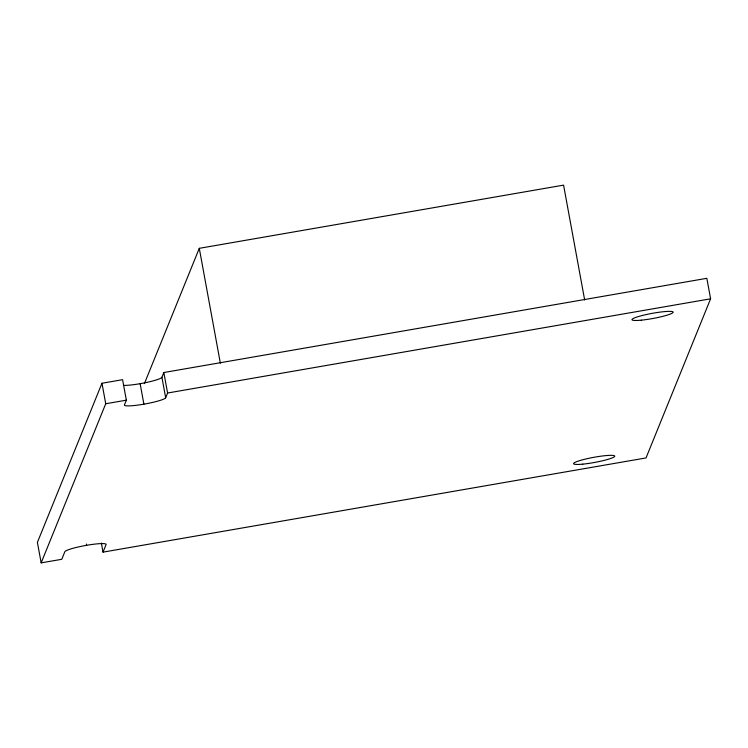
<?xml version="1.0" encoding="UTF-8"?>
<svg xmlns="http://www.w3.org/2000/svg" width="748" height="748" viewBox="0 0 748 748"><rect width="100%" height="100%" fill="white"/><g stroke="black" fill="none" stroke-linecap="round" stroke-linejoin="round"><path stroke-width="1.12" d="M101.971 383.257L37.4 542.384L41.159 562.87L61.785 559.298L64.852 551.715A20.991 2.599 -10.4 0 1 86.628 545.301A20.991 2.599 -10.4 0 1 106.094 544.563L103.018 552.136L646.029 457.935L710.6 298.807L706.841 278.312L163.831 372.523L161.914 377.263L165.673 397.749A20.991 2.599 -10.4 0 1 143.897 404.172A20.991 2.599 -10.4 0 1 124.43 404.911L126.347 400.171L122.588 379.685L101.971 383.257L105.73 403.752L41.159 562.87M144.383 383.64L199.286 248.327L563.581 185.13L584.674 300.023M165.673 397.749L167.589 393.018L163.831 372.523M105.73 403.752L126.347 400.171M167.589 393.018L710.6 298.807M199.286 248.327L220.37 363.219M140.138 383.677L143.897 404.172M101.354 543.039L103.018 552.136M86.394 544.02L86.628 545.301M161.914 377.263A20.991 2.599 -10.4 0 1 146.075 382.546A20.991 2.599 -10.4 0 1 123.401 385.388M582.804 464.143A20.991 2.599 -10.4 0 0 614.734 456.317A20.991 2.599 -10.4 0 0 584.805 459.225A20.991 2.599 -10.4 0 0 582.804 464.143M641.232 320.172A20.991 2.599 -10.4 0 0 673.153 312.346A20.991 2.599 -10.4 0 0 643.224 315.254A20.991 2.599 -10.4 0 0 641.232 320.172"/></g></svg>
